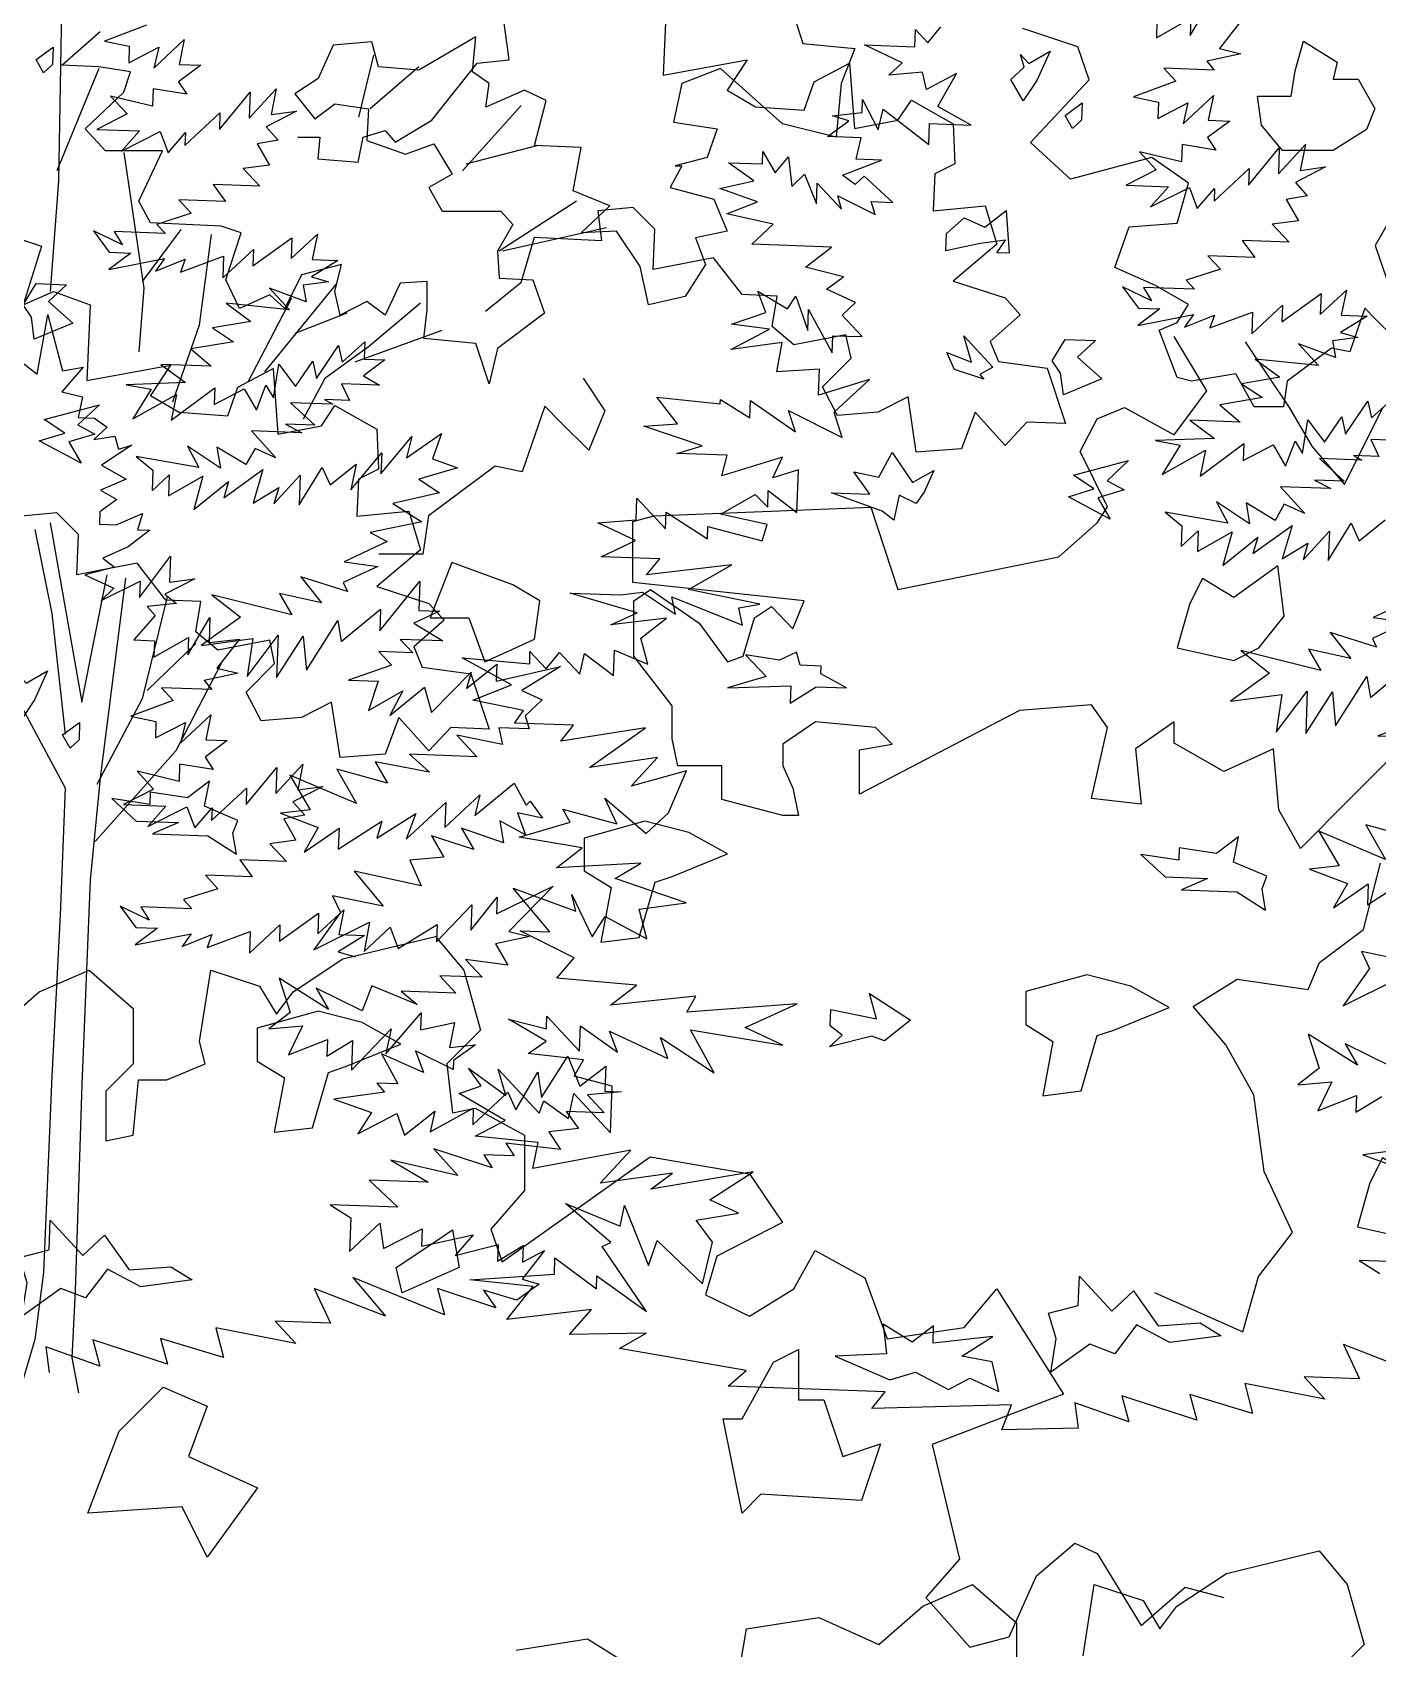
# Model space of a CAD drawing. Header units: inches. Extents: x 11.9 to 85.3, y 21.1 to 37.4.
# Drawn here: x 47.907 to 48.287, y 23.2053 to 23.6618 of the extents above; entities that cross this region are included whole.
import ezdxf

# ---------------------------------------------------------------- set-up
doc = ezdxf.new("R2010")
doc.units = ezdxf.units.IN
doc.header["$MEASUREMENT"] = 0
doc.layers.add('CAY', color=94, linetype='Continuous')
doc.layers.add('CAY-3', color=61, linetype='Continuous')

# ---------------------------------------------------------------- blocks, each defined once
blk = doc.blocks.new('A$C76451831')
at = {"layer": 'CAY'}
for p, q in [((2471.8, 2031.9), (2478.5, 2069.3)), ((2478.5, 2069.3), (2487.7, 2034.1)), ((2461.2, 2040.4), (2471.8, 2031.9)), ((2500.9, 2036.3), (2487.3, 2020.9)), ((2487.7, 2034.1), (2500.9, 2036.3)), ((2487.3, 2020.9), (2500.3, 2017.8)), ((2500.3, 2017.8), (2497.6, 2004.7)), ((2497.6, 2004.7), (2508, 2004.3)), ((2508, 2004.3), (2515.9, 1998.6)), ((2515.9, 1998.6), (2507.5, 1990.8)), ((2507.5, 1990.8), (2520.7, 1993)), ((2520.7, 1993), (2523.1, 1984.8)), ((2531.4, 1987.2), (2512.4, 1974.7)), ((2523.1, 1984.8), (2531.4, 1987.2)), ((2512.4, 1974.7), (2527.9, 1966)), ((2527.9, 1966), (2511.8, 1958.9)), ((2522, 1953.1), (2511.3, 1945.3)), ((2511.8, 1958.9), (2522, 1953.1)), ((2511.3, 1945.3), (2511.1, 1937.6)), ((2521.5, 1937.2), (2538.1, 1944.4)), ((2538.1, 1944.4), (2535, 1934)), ((2511.1, 1937.6), (2521.5, 1937.2)), ((2542.7, 1933.8), (2529.2, 1923.4)), ((2535, 1934), (2542.7, 1933.8)), ((2529.2, 1923.4), (2513.1, 1916.2)), ((2513.1, 1916.2), (2520.6, 1910.5)), ((2536.2, 1891.4), (2555.7, 1917.4)), ((2555.7, 1917.4), (2555.1, 1901.1)), ((2520.6, 1910.5), (2501.8, 1905.7)), ((2501.8, 1905.7), (2520.1, 1897.4)), ((2512.1, 1889.5), (2536.6, 1901.8)), ((2536.6, 1901.8), (2536.2, 1891.4)), ((2571.1, 1903.3), (2552.1, 1893.5)), ((2555.1, 1901.1), (2571.1, 1903.3)), ((2520.1, 1897.4), (2512.1, 1889.5)), ((2552.1, 1893.5), (2559.6, 1887.8)), ((2559.6, 1887.8), (2541, 1885.8)), ((2541, 1885.8), (2546.2, 1880.1)), ((2546.2, 1880.1), (2532.6, 1864.8)), ((2566.7, 1855.4), (2580.6, 1878.9)), ((2580.6, 1878.9), (2580.1, 1863.1)), ((2532.6, 1864.8), (2545.7, 1864.3)), ((2545.3, 1853.9), (2567, 1866.3)), ((2545.7, 1864.3), (2545.3, 1853.9)), ((2567, 1866.3), (2566.7, 1855.4)), ((2580.1, 1863.1), (2599.2, 1865.2)), ((2599.2, 1865.2), (2585, 1847.1)), ((2598.4, 1843.9), (2577, 1839.2)), ((2585, 1847.1), (2598.4, 1843.9)), ((2581.8, 1833.6), (2550.1, 1834.7)), ((2550.1, 1834.7), (2557.5, 1826.7)), ((2577, 1839.2), (2581.8, 1833.6)), ((2557.5, 1826.7), (2530.9, 1816.8)), ((2530.9, 1816.8), (2546.6, 1813.5)), ((2546.6, 1813.5), (2546.3, 1803.1)), ((2546.3, 1803.1), (2565.2, 1812.8)), ((2562, 1799.8), (2581.2, 1817.7)), ((2565.2, 1812.8), (2562, 1799.8)), ((2581.2, 1817.7), (2577.9, 1802)), ((2591.5, 1801.5), (2577.6, 1791.1)), ((2577.9, 1802), (2591.5, 1801.5)), ((2577.6, 1791.1), (2582.7, 1783.2)), ((2561.2, 1775.8), (2534.7, 1782.2)), ((2534.7, 1782.2), (2545.1, 1770.9)), ((2561.5, 1786.7), (2561.2, 1775.8)), ((2582.7, 1783.2), (2561.5, 1786.7)), ((2603.3, 1761.2), (2622.6, 1784.5)), ((2622.1, 1768.2), (2639, 1786.7)), ((2622.6, 1784.5), (2622.1, 1768.2)), ((2639, 1786.7), (2635.8, 1770.5)), ((2545.1, 1770.9), (2526.2, 1761.2)), ((2581.6, 1751.1), (2603.6, 1771.6)), ((2603.6, 1771.6), (2603.3, 1761.2)), ((2651.7, 1772.6), (2632.8, 1762.9)), ((2635.8, 1770.5), (2651.7, 1772.6)), ((2526.2, 1761.2), (2552.9, 1760.2)), ((2552.9, 1760.2), (2541.6, 1747.5)), ((2541.6, 1747.5), (2566, 1759.8)), ((2566, 1759.8), (2571, 1746.5)), ((2571, 1746.5), (2581.9, 1759.2)), ((2581.9, 1759.2), (2581.6, 1751.1)), ((2632.8, 1762.9), (2640.2, 1754.5)), ((2640.2, 1754.5), (2627, 1752.2)), ((2627, 1752.2), (2634.6, 1738.8)), ((2634.6, 1738.8), (2618.3, 1736.6)), ((2618.3, 1736.6), (2628.7, 1725.4)), ((2628.7, 1725.4), (2599.3, 1726.4)), ((2599.3, 1726.4), (2607.1, 1715.7)), ((3306.5, 1682.6), (3317.1, 1724.4)), ((2585.5, 1708.3), (2564, 1701.4)), ((2577.7, 1716.8), (2585.5, 1708.3)), ((2607.1, 1715.7), (2577.7, 1716.8)), ((2564, 1701.4), (2569.2, 1695.7)), ((2524, 1697.3), (2533.9, 1683.8)), ((2542.3, 1688.5), (2524, 1697.3)), ((2569.2, 1695.7), (2537.1, 1696.9)), ((2537.1, 1696.9), (2542.3, 1688.5)), ((2624.3, 1675.2), (2648.9, 1693)), ((2648.4, 1679.8), (2664.8, 1695.1)), ((2648.9, 1693), (2648.4, 1679.8)), ((2664.8, 1695.1), (2661.6, 1679.4)), ((2547.5, 1683.4), (2533.6, 1673)), ((2533.6, 1673), (2568.7, 1679.9)), ((2533.9, 1683.8), (2547.5, 1683.4)), ((2568.7, 1679.9), (2563, 1671.9)), ((2563, 1671.9), (2581.8, 1679.4)), ((2578.8, 1671.4), (2605.9, 1681.3)), ((2581.8, 1679.4), (2578.8, 1671.4)), ((2605.4, 1667.7), (2624.6, 1685.6)), ((2605.9, 1681.3), (2605.4, 1667.7)), ((2624.6, 1685.6), (2624.3, 1675.2)), ((2677.9, 1678.8), (2661.2, 1668.5)), ((2661.6, 1679.4), (2677.9, 1678.8)), ((2664.3, 1664.1), (2722.6, 1678.3)), ((2722.6, 1678.3), (2740.3, 1657)), ((3278.8, 1661.9), (3306.5, 1682.6)), ((2661.2, 1668.5), (2672, 1665.4)), ((2633, 1643.5), (2664.3, 1664.1)), ((3271.7, 1644.8), (3278.8, 1661.9)), ((2473.2, 1643.5), (2504.5, 1657)), ((2504.5, 1657), (2532.2, 1632.9)), ((2574, 1612.2), (2581.1, 1657)), ((2581.1, 1657), (2611.8, 1647)), ((2740.3, 1657), (2750.9, 1619.3)), ((3199.2, 1634.2), (3226.9, 1651.3)), ((3226.9, 1651.3), (3271.7, 1644.8)), ((2445.5, 1619.3), (2473.2, 1643.5)), ((2611.8, 1647), (2622.4, 1629.3)), ((2622.4, 1629.3), (2633, 1643.5)), ((2532.2, 1632.9), (2532.2, 1598.1)), ((3219.8, 1610), (3199.2, 1634.2)), ((2750.9, 1619.3), (2729.7, 1598.1)), ((2577.6, 1598.1), (2574, 1612.2)), ((3237.5, 1578.7), (3219.8, 1610)), ((2532.2, 1598.1), (2515.1, 1580.9)), ((2553.4, 1588), (2577.6, 1598.1)), ((2729.7, 1598.1), (2733.2, 1567.4)), ((2532.2, 1553.2), (2535.7, 1588)), ((2535.7, 1588), (2553.4, 1588)), ((2515.1, 1580.9), (2515.1, 1549.7)), ((3244, 1530.4), (3237.5, 1578.7)), ((2733.2, 1567.4), (2747.4, 1570.3)), ((2747.4, 1570.3), (2778.6, 1553.2)), ((2515.1, 1549.7), (2532.2, 1553.2)), ((2778.6, 1553.2), (2778.6, 1518.4)), ((2764.5, 1473.6), (2857.6, 1539.7)), ((2857.6, 1539.7), (2920.1, 1529)), ((2920.1, 1529), (2940.8, 1498.4)), ((3261.7, 1492), (3244, 1530.4)), ((2778.6, 1518.4), (2757.4, 1494.2)), ((2940.8, 1498.4), (2899.5, 1477.1)), ((2757.4, 1494.2), (2764.5, 1473.6)), ((3240.4, 1464.3), (3261.7, 1492)), ((2899.5, 1477.1), (2892.4, 1452.9)), ((2947.9, 1456.5), (2961.4, 1480.7)), ((2961.4, 1480.7), (2992.7, 1463.6)), ((3230.4, 1429.5), (3240.4, 1464.3)), ((2920.1, 1439.4), (2947.9, 1456.5)), ((2992.7, 1463.6), (3006.8, 1425.2)), ((3055.2, 1432.3), (3075.8, 1456.5)), ((3075.8, 1456.5), (3117.7, 1390.4)), ((3175, 1454.3), (3230.4, 1429.5)), ((2892.4, 1452.9), (2920.1, 1439.4)), ((3006.8, 1425.2), (3055.2, 1432.3)), ((3117.7, 1390.4), (3035.1, 1358.6)), ((3035.1, 1358.6), (3052.2, 1286.6)), ((3052.2, 1286.6), (3031, 1262.4)), ((5506.3, 848.5), (5479.7, 838.5)), ((5479.7, 838.5), (5495.4, 835.2)), ((5495.4, 835.2), (5495.1, 824.8)), ((5495.1, 824.8), (5514, 834.6)), ((5510.8, 821.5), (5530, 839.5)), ((5514, 834.6), (5510.8, 821.5)), ((5530, 839.5), (5526.8, 823.7)), ((5526.8, 823.7), (5540.3, 823.2)), ((5540.3, 823.2), (5526.4, 812.8)), ((5510, 797.5), (5483.5, 803.9)), ((5483.5, 803.9), (5494, 792.7)), ((5510.4, 808.4), (5510, 797.5)), ((5531.5, 805), (5510.4, 808.4)), ((5526.4, 812.8), (5531.5, 805)), ((5552.1, 782.9), (5571.5, 806.3)), ((5570.9, 790), (5587.9, 808.4)), ((5571.5, 806.3), (5570.9, 790)), ((5587.9, 808.4), (5584.6, 792.2)), ((5530.4, 772.8), (5552.4, 793.3)), ((5552.4, 793.3), (5552.1, 782.9)), ((5600.5, 794.4), (5581.6, 784.6)), ((5584.6, 792.2), (5600.5, 794.4)), ((5494, 792.7), (5475, 782.9)), ((5581.6, 784.6), (5589, 776.2)), ((5475, 782.9), (5501.7, 782)), ((5501.7, 782), (5490.4, 769.2)), ((5490.4, 769.2), (5514.9, 781.5)), ((5514.9, 781.5), (5519.8, 768.2)), ((5519.8, 768.2), (5530.7, 781)), ((5530.7, 781), (5530.4, 772.8)), ((5589, 776.2), (5575.8, 773.9)), ((5575.8, 773.9), (5583.5, 760.5)), ((5583.5, 760.5), (5567.1, 758.4)), ((5567.1, 758.4), (5577.6, 747.1)), ((5577.6, 747.1), (5548.1, 748.2)), ((5548.1, 748.2), (5555.9, 737.5)), ((5526.5, 738.5), (5534.4, 730.1)), ((5555.9, 737.5), (5526.5, 738.5)), ((5534.4, 730.1), (5512.8, 723.1)), ((5512.8, 723.1), (5518.1, 717.5)), ((5472.8, 719.1), (5482.8, 705.6)), ((5491.1, 710.3), (5472.8, 719.1)), ((5518.1, 717.5), (5485.9, 718.6)), ((5485.9, 718.6), (5491.1, 710.3)), ((5573.1, 697), (5597.7, 714.7)), ((5597.3, 701.6), (5613.7, 716.9)), ((5597.7, 714.7), (5597.3, 701.6)), ((5613.7, 716.9), (5610.4, 701.1)), ((5496.3, 705.1), (5482.4, 694.7)), ((5482.4, 694.7), (5517.5, 701.6)), ((5482.8, 705.6), (5496.3, 705.1)), ((5517.5, 701.6), (5511.8, 693.7)), ((5527.6, 693.1), (5554.7, 703.1)), ((5554.2, 689.5), (5573.5, 707.4)), ((5554.7, 703.1), (5554.2, 689.5)), ((5573.5, 707.4), (5573.1, 697)), ((5511.8, 693.7), (5530.6, 701.2)), ((5530.6, 701.2), (5527.6, 693.1)), ((5626.7, 700.5), (5610, 690.2)), ((5610.4, 701.1), (5626.7, 700.5)), ((5606.7, 674.5), (5583.5, 683)), ((5583.5, 683), (5596.1, 669.4)), ((5620.8, 687.1), (5604.8, 685)), ((5604.8, 685), (5606.7, 674.5)), ((5610, 690.2), (5620.8, 687.1)), ((5596.1, 669.4), (5556.4, 673.5)), ((5556.4, 673.5), (5571.9, 662.1)), ((5571.9, 662.1), (5547.7, 658)), ((5547.7, 658), (5561, 649.3)), ((5561, 649.3), (5534.1, 644.8)), ((5534.1, 644.8), (5546.9, 634)), ((5613.2, 626.2), (5627.1, 647)), ((5627.1, 647), (5629.4, 636.5)), ((5629.4, 636.5), (5643.5, 649.2)), ((5643.5, 649.2), (5643.1, 638.3)), ((5515.2, 635.1), (5530.7, 623.7)), ((5546.9, 634), (5515.2, 635.1)), ((5586.1, 614), (5589.5, 635.2)), ((5589.5, 635.2), (5599.9, 621.2)), ((5599.9, 621.2), (5610.9, 637.2)), ((5610.9, 637.2), (5613.2, 626.2)), ((5656.2, 637.9), (5642.7, 627.9)), ((5643.1, 638.3), (5656.2, 637.9)), ((5530.7, 623.7), (5493.4, 622.2)), ((5493.4, 622.2), (5509.2, 619.4)), ((5521.7, 599.9), (5549.1, 620.3)), ((5549.1, 620.3), (5548.8, 609.9)), ((5575.4, 606.2), (5581.3, 621.9)), ((5581.3, 621.9), (5586.1, 614)), ((5629, 622.9), (5634, 612.3)), ((5652.9, 622.1), (5629, 622.9)), ((5642.7, 627.9), (5652.9, 622.1)), ((5509.2, 619.4), (5497.7, 600.8)), ((5497.7, 600.8), (5525, 616.1)), ((5525, 616.1), (5521.7, 599.9)), ((5548.8, 609.9), (5567.7, 619.6)), ((5567.7, 619.6), (5575.4, 606.2)), ((5596.8, 610.9), (5612.2, 596.8)), ((5623.5, 610), (5596.8, 610.9)), ((5618.2, 612.9), (5623.5, 610)), ((5634, 612.3), (5618.2, 612.9)), ((5603.9, 592.1), (5572.2, 593.2)), ((5572.2, 593.2), (5587.5, 576.3)), ((5612.2, 596.8), (5593.6, 597.4)), ((5593.6, 597.4), (5603.9, 592.1)), ((5669.9, 576.2), (5691.8, 591.7)), ((5691.8, 591.7), (5686.2, 575.6)), ((5552.8, 569.8), (5532, 583.7)), ((5532, 583.7), (5539.2, 570.3)), ((5568.7, 572), (5550.5, 583.1)), ((5550.5, 583.1), (5552.8, 569.8)), ((5574.5, 582.2), (5568.7, 572)), ((5587.5, 576.3), (5574.5, 582.2)), ((5653.7, 566.3), (5673.1, 589.7)), ((5673.1, 589.7), (5669.9, 576.2)), ((5499.6, 577.1), (5510.2, 568.6)), ((5539.2, 570.3), (5499.6, 577.1)), ((5602.3, 546.8), (5616.7, 570.3)), ((5616.7, 570.3), (5621.8, 559.3)), ((5621.8, 559.3), (5638.1, 572.3)), ((5634.8, 556.1), (5654.2, 579.4)), ((5638.1, 572.3), (5634.8, 556.1)), ((5654.2, 579.4), (5653.7, 566.3)), ((5701.9, 570.1), (5677.6, 562.8)), ((5686.2, 575.6), (5701.9, 570.1)), ((5510.2, 568.6), (5509.7, 555.5)), ((5509.7, 555.5), (5520.5, 565.5)), ((5520.5, 565.5), (5520, 552.4)), ((5520, 552.4), (5541.7, 564.8)), ((5541.7, 564.8), (5536, 543.7)), ((5536, 543.7), (5557.9, 561.5)), ((5554.9, 551.2), (5579.5, 568.9)), ((5557.9, 561.5), (5554.9, 551.2)), ((5579.5, 568.9), (5573.3, 547.8)), ((5586.4, 547.4), (5602.9, 565.4)), ((5602.9, 565.4), (5602.3, 546.8)), ((5677.6, 562.8), (5690.5, 554.2)), ((5573.3, 547.8), (5589.5, 557.7)), ((5589.5, 557.7), (5586.4, 547.4)), ((5690.5, 554.2), (5661.2, 547.5)), ((5661.2, 547.5), (5679.4, 536)), ((5683.6, 539.8), (5680.1, 515.6)), ((5679.4, 536), (5647, 529.4)), ((5647, 529.4), (5657.7, 523.6)), ((5657.7, 523.6), (5630.5, 510.9)), ((5630.5, 510.9), (5651.7, 507.9)), ((5680.1, 515.6), (5652.4, 515.6)), ((5632.6, 492.3), (5603.4, 501.4)), ((5603.4, 501.4), (5616.4, 485.1)), ((5651.7, 507.9), (5630, 497.8)), ((5653, 467.5), (5678.1, 498.8)), ((5678.1, 498.8), (5677.5, 480.3)), ((5597.6, 477.6), (5547.3, 490.2)), ((5547.3, 490.2), (5565.4, 476)), ((5589.9, 491), (5597.6, 477.6)), ((5616.4, 485.1), (5589.9, 491)), ((5630, 497.8), (5632.6, 492.3)), ((5628.7, 460.7), (5653.5, 481.1)), ((5653.5, 481.1), (5653, 467.5)), ((5690.6, 479.8), (5674.5, 472.2)), ((5677.5, 480.3), (5690.6, 479.8)), ((5565.4, 476), (5540.7, 458.3)), ((5606.8, 442.8), (5626.5, 473.9)), ((5626.5, 473.9), (5628.7, 460.7)), ((5674.5, 472.2), (5692.6, 461.1)), ((5540.7, 458.3), (5573.1, 462.6)), ((5569.5, 438.7), (5589, 464.8)), ((5573.1, 462.6), (5569.5, 438.7)), ((5589, 464.8), (5588.1, 438)), ((5588.1, 438), (5604.8, 464.2)), ((5604.8, 464.2), (5606.8, 442.8)), ((5665.9, 462.1), (5673.8, 453.6)), ((5692.6, 461.1), (5665.9, 462.1)), ((5652.5, 454.4), (5660.4, 445.9)), ((5673.8, 453.6), (5652.5, 454.4)), ((5660.4, 445.9), (5633.3, 436.5)), ((5685.6, 416.1), (5710.5, 441.5)), ((5707.5, 431.2), (5726.6, 446.4)), ((5710.5, 441.5), (5707.5, 431.2)), ((5726.6, 446.4), (5726.2, 435.9)), ((5726.2, 435.9), (5766.8, 445)), ((5766.8, 445), (5742.3, 429.9)), ((5633.3, 436.5), (5651.9, 435.8)), ((5651.9, 435.8), (5645.8, 417.4)), ((5645.8, 417.4), (5667.5, 429.8)), ((5659.3, 414.3), (5681.2, 432.1)), ((5667.5, 429.8), (5659.3, 414.3)), ((5681.2, 432.1), (5685.6, 416.1)), ((5742.3, 429.9), (5755.2, 424.1)), ((5755.2, 424.1), (5744.5, 414)), ((5744.5, 414), (5746.9, 405.8)), ((5701.4, 401.9), (5714.1, 388.3)), ((5730.2, 395.9), (5701.4, 401.9)), ((5746.9, 405.8), (5727.9, 406.4)), ((5727.9, 406.4), (5730.2, 395.9)), ((5714.1, 388.3), (5671.6, 389.8)), ((5671.6, 389.8), (5684.3, 378.5)), ((5596.3, 376.6), (5609.2, 354.8)), ((5638.3, 358.8), (5596.3, 376.6)), ((5625.9, 380.5), (5638.3, 358.8)), ((5657.8, 371.7), (5625.9, 380.5)), ((5650.1, 385.1), (5657.8, 371.7)), ((5684.3, 378.5), (5650.1, 385.1)), ((5712.8, 351.2), (5737.6, 371.6)), ((5737.6, 371.6), (5745.2, 357.8)), ((5669.7, 336.4), (5694.5, 359.5)), ((5694, 343.7), (5716, 364.2)), ((5694.5, 359.5), (5694, 343.7)), ((5716, 364.2), (5712.8, 351.2)), ((5745.2, 357.8), (5747.6, 360.4)), ((5747.6, 360.4), (5755.4, 349.7)), ((5609.2, 354.8), (5590.5, 352.7)), ((5590.5, 352.7), (5614.2, 343.7)), ((5626.9, 330.2), (5654.2, 347.8)), ((5651.2, 337), (5675.7, 352.5)), ((5654.2, 347.8), (5651.2, 337)), ((5675.7, 352.5), (5669.7, 336.4)), ((5744.6, 339.2), (5728.6, 347.9)), ((5728.6, 347.9), (5730.8, 334.2)), ((5755.4, 349.7), (5739.6, 353)), ((5739.6, 353), (5744.6, 339.2)), ((5614.2, 343.7), (5605.5, 328.2)), ((5605.5, 328.2), (5627.4, 343.3)), ((5627.4, 343.3), (5626.9, 330.2)), ((5712.1, 329.9), (5685.6, 338.5)), ((5685.6, 338.5), (5693.3, 325.1)), ((5730.8, 334.2), (5704.4, 343.3)), ((5704.4, 343.3), (5712.1, 329.9)), ((5636.8, 316.2), (5655.1, 294.3)), ((5679.1, 307), (5636.8, 316.2)), ((5693.3, 325.1), (5672, 323.1)), ((5672, 323.1), (5679.1, 307)), ((5726.5, 289.5), (5762, 306.9)), ((5762, 306.9), (5734.3, 278.4)), ((5623.2, 300.8), (5628.2, 290.2)), ((5655.1, 294.3), (5623.2, 300.8)), ((5688.7, 271.8), (5710.9, 295)), ((5710.3, 279.2), (5726.9, 299.9)), ((5710.9, 295), (5710.3, 279.2)), ((5726.9, 299.9), (5726.5, 289.5)), ((5628.2, 290.2), (5611.5, 266.8)), ((5611.5, 266.8), (5646.6, 284.1)), ((5646.6, 284.1), (5643.2, 265.7)), ((5643.2, 265.7), (5659.6, 281)), ((5659.6, 281), (5664.6, 267.6)), ((5664.6, 267.6), (5689.1, 282.7)), ((5689.1, 282.7), (5688.7, 271.8)), ((5747.3, 275.2), (5725.9, 270.5)), ((5734.3, 278.4), (5747.3, 275.2)), ((5725.9, 270.5), (5733.6, 257.1)), ((5733.6, 257.1), (5706.9, 260.7)), ((5706.9, 260.7), (5717.4, 249.5)), ((5620.7, 229.3), (5589.6, 249)), ((5589.6, 249), (5596.6, 227.4)), ((5647.9, 244.2), (5641.9, 228.5)), ((5676.5, 232.3), (5647.9, 244.2)), ((5717.4, 249.5), (5690.7, 250.4)), ((5690.7, 250.4), (5700.8, 239.6)), ((5641.9, 228.5), (5613, 242.7)), ((5613, 242.7), (5620.7, 229.3)), ((5700.8, 239.6), (5666.4, 240.8)), ((5666.4, 240.8), (5676.5, 232.3)), ((5596.6, 227.4), (5583.1, 217)), ((5656.8, 201.3), (5679, 227.2)), ((5679, 227.2), (5678.7, 216.4)), ((5583.1, 217), (5604.4, 219)), ((5604.4, 219), (5595.6, 200.7)), ((5635.2, 191.1), (5660.1, 217)), ((5660.1, 217), (5656.8, 201.3)), ((5678.7, 216.4), (5700.1, 221.1)), ((5700.1, 221.1), (5696.9, 205.3)), ((5595.6, 200.7), (5620, 210.3)), ((5620, 210.3), (5619.6, 199.9)), ((5619.6, 199.9), (5635.8, 209.7)), ((5635.8, 209.7), (5635.2, 191.1)), ((5696.9, 205.3), (5713.2, 207)), ((5713.2, 207), (5699.3, 197.1)), ((5654.1, 201.4), (5664.3, 182.4)), ((5680.4, 189.6), (5654.1, 201.4)), ((5699.1, 191.6), (5675.5, 203.3)), ((5675.5, 203.3), (5680.4, 189.6)), ((5699.3, 197.1), (5699.1, 191.6)), ((5754.7, 173.8), (5771.4, 200)), ((5771.4, 200), (5778.9, 181.1)), ((5778.9, 181.1), (5795.2, 193.7)), ((5795.2, 193.7), (5794.7, 177.9)), ((5738.5, 166.2), (5752.5, 189.8)), ((5752.5, 189.8), (5754.7, 173.8)), ((5656, 177.3), (5624.1, 172.9)), ((5624.1, 172.9), (5647.8, 164.4)), ((5651.2, 182.9), (5656, 177.3)), ((5664.3, 182.4), (5651.2, 182.9)), ((5711.5, 156.8), (5733.5, 177.3)), ((5733.5, 177.3), (5738.5, 166.2)), ((5805.1, 177.5), (5783.7, 175.5)), ((5783.7, 175.5), (5794.2, 164.3)), ((5794.7, 177.9), (5805.1, 177.5)), ((5647.8, 164.4), (5639.2, 151.1)), ((5639.2, 151.1), (5663.7, 163.9)), ((5663.7, 163.9), (5668.6, 150.1)), ((5668.6, 150.1), (5687.7, 165.3)), ((5684.6, 152.2), (5711.8, 167.2)), ((5687.7, 165.3), (5684.6, 152.2)), ((5711.8, 167.2), (5711.5, 156.8)), ((5794.2, 164.3), (5770.2, 165.1)), ((5770.2, 165.1), (5778, 154.4)), ((5778, 154.4), (5759.3, 152.4)), ((5766.7, 141.2), (5732.4, 145.1)), ((5732.4, 145.1), (5737.5, 137.3)), ((5759.3, 152.4), (5766.7, 141.2)), ((5702.2, 124.9), (5659.9, 134.5)), ((5659.9, 134.5), (5683.5, 120.6)), ((5723.7, 129.6), (5686.9, 141.7)), ((5686.9, 141.7), (5702.2, 124.9)), ((5737.5, 137.3), (5718.5, 137.9)), ((5718.5, 137.9), (5723.7, 129.6)), ((5646.4, 121.9), (5664.3, 104.9)), ((5683.5, 120.6), (5646.4, 121.9)), ((5621.8, 106.4), (5634.7, 98.2)), ((5664.3, 104.9), (5621.8, 106.4)), ((5634.7, 98.2), (5633.9, 77)), ((5633.9, 77), (5653.1, 94.9)), ((5653.1, 94.9), (5655.3, 78.9)), ((5655.3, 78.9), (5679.7, 91.2)), ((5679.7, 91.2), (5679.3, 80.4)), ((5679.3, 80.4), (5711.8, 87.4)), ((5711.8, 87.4), (5700.4, 74.6)), ((5700.4, 74.6), (5727.4, 81.4)), ((5727.4, 81.4), (5727.1, 71)), ((5727.1, 71), (5743.3, 80.8)), ((5756.7, 77.6), (5742.5, 59.6)), ((5743.3, 80.8), (5742.9, 70.4)), ((5742.9, 70.4), (5756.7, 77.6)), ((5656.5, 36.3), (5611.8, 53.7)), ((5611.8, 53.7), (5621.9, 32)), ((5693.7, 37.2), (5636.1, 60.6)), ((5636.1, 60.6), (5656.5, 36.3)), ((5726, 41.5), (5689.3, 53.7)), ((5689.3, 53.7), (5693.7, 37.2)), ((5739.3, 46.5), (5718.3, 52.7)), ((5718.3, 52.7), (5726, 41.5)), ((5753.3, 56.5), (5739.3, 46.5)), ((5742.5, 59.6), (5753.3, 56.5)), ((5621.9, 32), (5587.1, 33.3)), ((5587.1, 33.3), (5600.2, 19.2)), ((5472.5, 21.4), (5476.9, 4.9)), ((5519.5, 6.1), (5472.5, 21.4)), ((5515.1, 22.2), (5519.5, 6.1)), ((5554.6, 10.4), (5515.1, 22.2)), ((5600.2, 19.2), (5549.8, 29.1)), ((5549.8, 29.1), (5554.6, 10.4)), ((5476.9, 4.9), (5442.9, 17)), ((5442.9, 17), (5445, 1))]:
    blk.add_line(p, q, dxfattribs=at)
for points in [[(2453.8, 1827.6), (2462.2, 1835.5), (2459.8, 1843.3), (2465, 1837.6), (2478.4, 1845.3), (2470.1, 1827), (2461.5, 1814.2)], [(3369.9, 1515.3), (3365.9, 1547), (3338.2, 1527.2), (3318.4, 1539), (3310.5, 1523.2), (3302.6, 1495.5), (3338.2, 1487.6), (3354, 1495.5)], [(2721.4, 1485.8), (2733.3, 1493.7), (2737.3, 1469.9), (2701.6, 1454.1), (2697.7, 1469.9)], [(2935.2, 1410.5), (2951, 1418.5), (2951, 1386.8), (2966.9, 1386.8), (2978.8, 1351.1), (3002.5, 1359.1), (2990.6, 1323.4), (2927.3, 1327.4), (2915.4, 1315.5), (2903.5, 1374.9), (2915.4, 1374.9)], [(2523.5, 1367), (2551.2, 1394.7), (2578.9, 1382.8), (2567, 1351.1), (2610.6, 1331.3), (2578.9, 1287.8), (2563.1, 1319.5), (2503.7, 1315.5)], [(1445.7, 970.1), (1454.1, 978), (1451.7, 985.8), (1456.9, 980.2), (1470.4, 987.9), (1462, 969.6), (1453.4, 956.7)], [(1444.6, 860.9), (1436.9, 861.2), (1442.2, 869.2), (1426.3, 867), (1404.8, 862.3), (1405.2, 873.2), (1416.4, 883.2), (1429.3, 877.3), (1442.8, 887.7)], [(1428.7, 781.7), (1410.3, 787.8), (1405.3, 798.4), (1420.9, 792.4), (1416.1, 808.9), (1434.4, 789.2), (1426.1, 784.5)], [(1476.9, 785.4), (1471.7, 793.3), (1479.9, 806.6), (1498.9, 806), (1487.6, 795.5), (1503, 781.8), (1478.7, 771.8)], [(1364.6, 698.7), (1332.9, 710.2), (1356.9, 709.4), (1346.9, 723.3), (1362.7, 720.1), (1370.9, 735.6), (1383.8, 716.6), (1397.3, 724.3), (1391.3, 710.9), (1386.1, 703.4), (1375.4, 708.7), (1372.1, 693)], [(1485.1, 721.2), (1519.8, 730.4), (1506.2, 717.8), (1516.9, 712), (1500.4, 707.1), (1508.1, 693.7), (1481.9, 707.7), (1497.9, 712.6)], [(5433.8, 664.7), (5428.6, 672.6), (5436.8, 685.9), (5455.8, 685.2), (5444.5, 674.7), (5459.9, 661), (5435.5, 651)], [(1313.2, 601.7), (1310.8, 609.9), (1300.2, 604.8), (1278.6, 608.3), (1291.7, 594.7), (1267.4, 587.4), (1307.3, 588.7), (1306.9, 577.9), (1323.2, 588.2), (1342.2, 587.5), (1326.2, 596.2), (1326.3, 601.2)], [(5441.9, 600.5), (5476.7, 609.7), (5463.1, 597), (5473.8, 591.2), (5457.3, 586.3), (5465, 572.9), (5438.7, 587), (5454.8, 591.9)], [(1603.8, 461), (1606.8, 469), (1585.8, 477.9), (1589, 493.7), (1575.1, 483.3), (1551.6, 486.8), (1551.4, 479.1), (1527.5, 482.7), (1542.8, 468.5), (1569.5, 467.6), (1553, 460.5), (1587.8, 459.2), (1606, 447.7)], [(1332, 374.8), (1332.4, 385.2), (1361.2, 379.2), (1356.8, 395.2), (1382.5, 378.5), (1366.1, 365.4), (1358.1, 368.4), (1331.6, 361.7), (1339.5, 369.1)], [(1037.6, 376.9), (1009.9, 384), (971.5, 373.4), (971.5, 352.7), (988.6, 342.1), (982.2, 307.9), (1006.3, 310.8), (1016.4, 345.6), (1027, 349.2), (1061.8, 363.3)], [(5560.6, 340.2), (5563.6, 348.2), (5542.6, 357.1), (5545.9, 372.9), (5532, 362.5), (5508.5, 366), (5508.2, 358.3), (5484.4, 361.9), (5499.7, 347.7), (5526.4, 346.8), (5509.9, 339.7), (5544.7, 338.5), (5562.9, 327)], [(1474.2, 178.1), (1469.4, 194.1), (1488.1, 198.9), (1488.8, 217.4), (1509.3, 195.4), (1522.9, 208.1), (1538.4, 186.2), (1564.8, 188), (1578.1, 179.9), (1545.8, 175.6), (1524.8, 186.7), (1511.1, 168.6), (1495.4, 174.6), (1470.8, 156.9)], [(1438.2, 144.9), (1433.9, 163.6), (1414.9, 167), (1434.4, 179.5), (1396.7, 175.3), (1397, 186.2), (1383.5, 175.8), (1365.4, 187.3), (1367.4, 168.6), (1335.2, 167), (1369.6, 152.2), (1385.6, 157.1), (1406.5, 146), (1419.9, 153.2)], [(5431.1, 57.3), (5426.2, 73.3), (5445, 78.1), (5445.6, 96.7), (5466.2, 74.6), (5479.7, 87.3), (5495.3, 65.5), (5521.6, 67.3), (5535, 59.1), (5502.6, 54.8), (5481.7, 65.9), (5467.9, 47.8), (5452.3, 53.8), (5427.7, 36.1)]]:
    blk.add_lwpolyline(points, close=True, dxfattribs=at)
for points in [[(2492.6, 1796.8), (2487.9, 1805.1), (2498.6, 1812.9), (2498.2, 1802), (2492.6, 1796.8)], [(1309.4, 1009.8), (1314.7, 992.9), (1347.4, 989.7), (1338.9, 967.6), (1335.8, 933.8), (1302, 942.3), (1263, 977.1), (1238.7, 967.6), (1233.4, 943.3), (1260.9, 939.1), (1254.5, 921.2), (1234.5, 915.9), (1238.7, 915.9), (1231.3, 902.2), (1258.8, 894.8), (1267.2, 874.8), (1247.2, 870.5), (1253.5, 853.7)], [(1537.6, 1006.8), (1537.3, 996.4), (1559, 1008.8), (1558.6, 997.9), (1572.6, 1021.5)], [(1591.1, 1007.7), (1576.9, 989.6), (1590.4, 986.4), (1568.9, 981.7), (1573.7, 976.1), (1542, 977.2), (1549.5, 969.2), (1522.8, 959.3), (1538.6, 956), (1538.2, 945.6), (1557.1, 955.4), (1554, 942.3), (1573.2, 960.2), (1569.9, 944.5), (1583.5, 944), (1569.5, 933.6), (1574.7, 925.7), (1553.5, 929.2), (1553.1, 918.3), (1526.6, 924.7), (1537.1, 913.4), (1518.2, 903.7), (1544.9, 902.7), (1533.5, 890), (1558, 902.3), (1563, 889), (1573.8, 901.7), (1573.5, 893.6), (1595.6, 914.1), (1595.2, 903.7), (1614.6, 927.1), (1614, 910.8), (1631, 929.2), (1627.7, 913), (1643.6, 915.2), (1624.7, 905.4), (1632.1, 897), (1618.9, 894.7), (1626.6, 881.3), (1610.2, 879.2), (1620.7, 867.9), (1591.3, 868.9), (1599.1, 858.2), (1569.6, 859.3), (1577.5, 850.8), (1556, 843.9), (1561.2, 838.3), (1529.1, 839.4), (1534.2, 831), (1515.9, 839.8), (1525.9, 826.3), (1539.5, 825.9), (1525.5, 815.5), (1560.6, 822.4), (1554.9, 814.4), (1573.8, 821.9), (1570.8, 813.9), (1597.8, 823.8), (1597.4, 810.2), (1616.6, 828.2), (1616.2, 817.7), (1640.9, 835.5), (1640.4, 822.3), (1656.8, 837.6), (1653.5, 821.9), (1669.8, 821.3), (1653.1, 811), (1663.9, 807.9), (1648, 805.8), (1649.9, 795.3), (1626.6, 803.8), (1639.3, 790.2), (1599.5, 794.3), (1615, 782.9), (1590.8, 778.7), (1604.1, 770.1), (1577.2, 765.6), (1590, 754.7), (1558.3, 755.8), (1573.8, 744.4), (1536.6, 743), (1552.3, 740.2), (1540.8, 721.6), (1568.1, 736.9), (1564.8, 720.7), (1592.2, 741.1), (1591.9, 730.6), (1610.8, 740.4), (1618.5, 727), (1624.5, 742.7), (1629.2, 734.8), (1632.6, 756), (1643, 742), (1654, 757.9), (1656.3, 747), (1670.2, 767.8), (1672.6, 757.3), (1686.6, 770)], [(1696.1, 742.9), (1672.1, 743.7), (1677.2, 733.1), (1661.3, 733.7), (1666.6, 730.8), (1639.9, 731.7), (1655.3, 717.6), (1636.8, 718.2), (1647, 712.9), (1615.3, 714), (1630.6, 697.1), (1617.6, 703), (1611.9, 692.8), (1593.7, 703.8), (1595.9, 690.6), (1575.1, 704.5), (1582.3, 691.1), (1542.7, 697.9), (1553.3, 689.4), (1552.8, 676.3), (1563.6, 686.3), (1563.1, 673.2), (1584.9, 685.6), (1579.1, 664.5), (1601.1, 682.3), (1598, 672), (1622.6, 689.7), (1616.4, 668.6), (1632.6, 678.5), (1629.6, 668.1), (1646.1, 686.1), (1645.4, 667.6), (1659.8, 691.1), (1664.9, 680), (1681.2, 693.1)], [(1700.8, 644.3), (1673.6, 631.7), (1694.8, 628.7), (1673.2, 618.6), (1675.7, 613), (1646.5, 622.2), (1659.6, 605.9), (1633, 611.8), (1640.7, 598.4), (1590.4, 611), (1608.5, 596.8), (1583.9, 579.1), (1616.2, 583.4), (1612.6, 559.5), (1632.1, 585.5), (1631.2, 558.8), (1648, 585), (1649.9, 563.6), (1669.6, 594.7), (1671.9, 581.4), (1696.6, 601.9)], [(1703.5, 566.7), (1676.5, 557.2), (1695, 556.6)], [(1700.9, 492.5), (1669.1, 501.3), (1681.4, 479.5), (1639.5, 497.3), (1652.3, 475.6), (1633.6, 473.5), (1657.4, 464.5), (1648.7, 449), (1670.5, 464.1), (1670, 450.9), (1697.4, 468.6)], [(1698.2, 415), (1666.3, 421.6), (1671.3, 411), (1654.7, 387.5), (1689.7, 404.9)], [(1685, 349.3), (1656.1, 363.5), (1663.8, 350.1), (1632.7, 369.7), (1639.7, 348.2), (1626.2, 337.8), (1647.6, 339.7), (1638.8, 321.5), (1663.1, 331), (1662.7, 320.6), (1679, 330.5)], [(1699.1, 298), (1667.2, 293.7), (1691, 285.2)], [(1707.5, 225.7), (1664.9, 227.2), (1677.8, 219)], [(1699.6, 157), (1654.9, 174.5), (1665, 152.8), (1630.2, 154), (1643.3, 140), (1592.9, 149.9), (1597.7, 131.1), (1558.2, 142.9), (1562.6, 126.9), (1515.6, 142.2), (1520, 125.7), (1486, 137.8), (1488.1, 121.8), (1440.1, 120.8), (1446.1, 136.4), (1358.1, 134.1), (1366.6, 144.6), (1267.9, 148.1), (1279.1, 158.1), (1199.4, 171.8), (1216.1, 181.6), (1168, 180.6), (1181.7, 196.4), (1128.5, 190.1), (1145, 210.9), (1105.3, 215), (1158.5, 218.6), (1158.8, 229), (1184.9, 209.5), (1185.2, 217.6), (1216.5, 195.2), (1188.5, 236.1), (1194, 238.6), (1165.5, 263.2), (1199.8, 248.8), (1202.6, 261.9), (1217.6, 224.2), (1223.1, 239.9), (1251.6, 212.6), (1257.9, 238.7), (1247.6, 252.6), (1274.4, 257.1), (1256.2, 265.5), (1283.5, 283.1), (1219.2, 272.2), (1232.7, 282.1), (1187.2, 276), (1206.5, 296.7), (1144.9, 285.2), (1148.2, 301.4), (1108.5, 305.5), (1127.4, 315.3), (1098.5, 332.2), (1112.3, 337.1), (1104.5, 348.3), (1127.9, 331.1), (1123.1, 347.6), (1148.9, 320), (1151.8, 327.6), (1167.3, 316.6), (1170.6, 332.4), (1193.7, 307.5), (1194.8, 337), (1171, 343.2), (1176.8, 353.5), (1142, 357.4), (1153.2, 365.2), (1129.6, 379.1), (1153.4, 372.9), (1153.7, 381), (1174.2, 359), (1174.8, 374.8), (1198.2, 358.2), (1193.2, 371.5), (1229.8, 354.3), (1225.3, 367.6), (1258.9, 345.2), (1244, 372.4), (1302.2, 362.7), (1278.5, 373.9), (1311.2, 388.7), (1241.7, 383.4), (1247.5, 393.6), (1193.8, 387.8), (1210.1, 400.4), (1160, 404.8), (1170.8, 417.6), (1137, 434.6), (1155.6, 434), (1132.5, 461.5), (1171.9, 447), (1169.5, 457.5), (1182.2, 430.8), (1190.3, 443.7), (1216.6, 429.6), (1211.8, 448.3), (1241.4, 452.3), (1196.6, 467.5), (1212.8, 477.3), (1159.7, 474.2), (1176, 486.8), (1136.3, 493.6), (1168.4, 502.9), (1163.7, 511.2), (1197.8, 501.9), (1190.2, 518), (1216.2, 495.8), (1230.2, 508.9), (1241.6, 535.3), (1206.8, 525.6), (1223.3, 543.6), (1180.5, 537.4), (1215.8, 562.4), (1162.5, 553.9), (1170.5, 564), (1133.4, 565.3), (1139.1, 573.3), (1107.2, 579.8), (1131.5, 589.4), (1100.4, 606.4), (1142.9, 602.6), (1143.1, 610.3), (1153.2, 599.5), (1161.7, 609.7), (1174.4, 596.1), (1177.5, 609.1), (1195.6, 595.3), (1196.2, 611.2), (1217.2, 602.3), (1212.8, 618.8), (1229.1, 631.3), (1194, 627.1), (1210.6, 634.7), (1168.4, 647.1), (1200.1, 646), (1213.8, 647.7), (1234.6, 633.9), (1232.3, 644.8), (1276.9, 627), (1274.6, 637.9), (1287.8, 640.2), (1242.8, 649.4), (1270.1, 664.8), (1216.4, 658.5), (1224.9, 668.7), (1187.8, 670), (1209.5, 680.1), (1185.8, 691.3), (1209.9, 693.2), (1210.4, 706.8), (1228.3, 687.6), (1228.7, 698), (1254.8, 681.2), (1255.1, 688.9), (1289.2, 680), (1292.3, 690.3), (1263.1, 696.8), (1284.8, 709.2), (1292.7, 701.2), (1293, 711.6), (1311.1, 697.8), (1312.1, 724.6), (1296, 719.7), (1301.9, 732.6), (1263.9, 720.8), (1267.1, 733.8), (1235.4, 734.9), (1251.4, 739.8), (1214.7, 752), (1236, 753.5), (1223, 770.3), (1262.8, 766.2), (1262.9, 768.9), (1281.5, 757.4), (1281.9, 768.2), (1310.2, 748.6), (1305.7, 761.9), (1339.5, 744.9), (1334.6, 760.9), (1356.7, 781.5), (1324.6, 771.7), (1325.2, 788), (1298.4, 786.2), (1301.7, 804.7), (1269.4, 800.4), (1293.9, 813.1), (1270, 816.2), (1291.5, 823.6), (1286.5, 837), (1305.2, 825.9), (1310.4, 833.9), (1317.9, 812.3), (1318.3, 825.4), (1333.2, 798.2), (1333.6, 809), (1352.2, 808.4), (1339.5, 822), (1347.9, 829.8), (1329.6, 838.2), (1340.3, 846), (1316.5, 852.2), (1332.8, 864.8), (1282.6, 866.6), (1296.2, 879.2), (1266.9, 885.7), (1286.2, 893.2), (1262.5, 901.7), (1284, 906.4), (1268.1, 917.8), (1289.3, 917.1), (1289.6, 924.8), (1297.3, 911.4), (1305.8, 921.5), (1307.9, 902.9), (1315.9, 910.7), (1323.4, 891.9), (1323.8, 905), (1339.1, 888.6), (1336.7, 896.9), (1360.3, 885.2), (1357.8, 893.4), (1371.4, 892.9), (1353.4, 909.4), (1347.8, 904.2), (1339.8, 909.9), (1364.2, 919.5), (1348.4, 920), (1351.5, 933.5), (1330.3, 934.3), (1343.8, 944.2), (1333.4, 947.3), (1352.1, 949.4), (1352.4, 957.5), (1362.1, 938.6), (1365.3, 951.6), (1394, 929.3), (1394.4, 942.4), (1420.7, 941.5), (1399.8, 953.1), (1411.4, 974), (1392.5, 963.8), (1390.1, 974.8), (1368.8, 972.8), (1377.2, 980.7), (1353.6, 991.9), (1385.3, 990.8), (1385.6, 1001.7), (1393.5, 993.3), (1401.6, 1003.4)], [(1253.5, 853.7), (1240.8, 833.6), (1217.6, 828.4), (1212.4, 852.6), (1197.6, 874.8), (1175.4, 873.7), (1193.4, 890.6), (1170.2, 900.1), (1175.4, 927.5), (1145.9, 928.6), (1153.3, 957), (1139.6, 963.4), (1115.3, 952.8), (1117.4, 967.6), (1106.9, 975), (1109, 997.1), (1073.1, 976), (1047.8, 978.1), (1043.6, 993.9), (1019.3, 991.8), (1009.9, 970.7), (995.1, 961.2), (1007.7, 945.4), (1020.4, 954.9), (1041.5, 951.8), (1040.4, 931.7), (1064.7, 923.3), (1082.6, 929.6), (1094.2, 910.6), (1079.5, 902.2), (1087.9, 887.4), (1124.8, 887.4), (1132.2, 879), (1122.7, 862.1), (1123.8, 845.2), (1144.9, 844.2), (1152.2, 823.1), (1122.7, 800.9), (1117.4, 778.8), (1109, 804.1), (1076.3, 807.3), (1078.4, 825.2), (1078.4, 843.1), (1061.5, 842.1), (1052, 822), (1040.4, 830.5), (1023.6, 822), (1020.4, 836.8), (1024.6, 853.7), (999.3, 847.3), (988.8, 826.2), (979.3, 834.7), (960.3, 826.2), (951.8, 844.2), (961.3, 873.7), (948.7, 877.9), (904.4, 880), (897, 893.7), (911.8, 925.4), (875.9, 925.4), (863.3, 939.1), (887.5, 962.3), (891.7, 975), (871.7, 978.1), (848.5, 979.2), (872.7, 1000.3)], [(848.5, 1026.6), (846.4, 906.4), (841.1, 836.8)], [(871.7, 977.1), (845.3, 912.7)], [(1044.7, 985.5), (1035.2, 946.5)], [(1073.1, 978.1), (1042.6, 951.8)], [(1137.5, 953.9), (1100.6, 912.7)], [(1484.5, 939.3), (1479.8, 947.6), (1490.5, 955.4), (1490.1, 944.5), (1484.5, 939.3)], [(1148, 928.6), (1102.7, 917)], [(887.5, 924.3), (900.2, 838.9), (897, 798.8)], [(1172.3, 893.7), (1123.8, 862.1)], [(923.4, 875.8), (899.1, 843.1)], [(1191.3, 876.9), (1125.9, 862.1)], [(820, 870.5), (835.8, 865.3), (824.2, 828.4), (843.2, 836.8), (866.4, 828.4), (864.3, 780.9), (917, 790.4), (904.4, 771.4), (922.3, 760.9), (952.9, 758.7), (959.2, 776.7), (981.4, 788.3), (984.5, 747.1), (1012, 752.4), (1020.4, 765.1), (1046.8, 750.3), (1047.8, 725), (1035.2, 718.7), (1034.1, 695.5), (1066.8, 698.6), (1074.2, 674.4), (1046.8, 651.2), (1079.5, 640.6), (1089, 630.1), (1070, 613.2), (1075.2, 600.5), (1105.8, 596.3), (1117.4, 561.5), (1093.2, 562.6), (1079.5, 547.8), (1060.5, 568.9), (1052, 545.7), (1023.6, 543.6), (1018.3, 578.4), (999.3, 568.9), (974, 566.8), (964.5, 584.7), (982.4, 602.7), (979.3, 617.4), (946.6, 611.1), (932.9, 622.7), (936, 641.7), (913.9, 642.7), (895.9, 665.9), (858, 658.6), (859, 683.9), (845.3, 697.6), (823.2, 695.5)], [(942.4, 872.7), (935, 815.7), (918.1, 767.2)], [(1021.5, 842.1), (976.1, 786.2)], [(5441.4, 818.5), (5436.7, 826.9), (5447.4, 834.6), (5447, 823.8), (5441.4, 818.5)], [(993, 832.6), (965.6, 779.8)], [(1074.2, 829.4), (1041.5, 802), (1014.1, 782), (1000.4, 756.6)], [(1027.8, 823.1), (995.1, 810.4)], [(1033.1, 792.5), (1087.9, 812.5)], [(831.6, 687), (842.2, 634.3), (850.6, 558.4)], [(841.1, 691.2), (861.1, 578.4), (877, 658.6)], [(774.7, 655.4), (791.5, 634.3), (850.6, 524.6), (847.4, 444.5), (842.2, 343.2), (836.9, 219.8), (831.6, 177.6), (821.1, 141.8)], [(888.6, 656.4), (872.7, 530.9), (866.4, 466.6), (861.1, 337.9), (856.9, 208.2), (854.8, 166), (859, 143.9)], [(914.9, 644.8), (899.1, 580.5), (870.6, 526.7)], [(932.9, 615.3), (902.3, 585.8)], [(948.7, 602.7), (920.2, 547.8), (869.6, 490.9)]]:
    blk.add_lwpolyline(points, dxfattribs=at)
at = {"layer": 'CAY-3'}
for p, q in [((3100.6, 1276), (3124.7, 1296.6)), ((3124.7, 1296.6), (3138.9, 1290.1)), ((3220.2, 1277.6), (3278.5, 1291.8)), ((3278.5, 1291.8), (3296.2, 1270.6)), ((3138.9, 1290.1), (3166.6, 1244.7)), ((3083.5, 1237.6), (3100.6, 1276)), ((3188.9, 1257), (3220.2, 1277.6)), ((3029.1, 1257), (3060.4, 1270.6)), ((3031, 1262.4), (3058.7, 1231.2)), ((3060.4, 1270.6), (3088.1, 1246.4)), ((3130, 1225.7), (3137, 1270.6)), ((3137, 1270.6), (3167.7, 1260.5)), ((3166.6, 1244.7), (3194.3, 1268.9)), ((3194.3, 1268.9), (3218.5, 1262.4)), ((3296.2, 1270.6), (3306.9, 1232.8)), ((3001.4, 1232.8), (3029.1, 1257)), ((3167.7, 1260.5), (3178.3, 1242.8)), ((3178.3, 1242.8), (3188.9, 1257)), ((2911.8, 1205.1), (2918.3, 1242.8)), ((2918.3, 1242.8), (2963.7, 1249.9)), ((2963.7, 1249.9), (3001.4, 1232.8)), ((3088.1, 1246.4), (3088.1, 1211.6)), ((2773.2, 1229.3), (2818.1, 1236.4)), ((2818.1, 1236.4), (2862.9, 1208.6)), ((3058.7, 1231.2), (3083.5, 1237.6)), ((3306.9, 1232.8), (3285.6, 1211.6)), ((6173.4, 618.5), (6152.8, 652.7)), ((6197.6, 649.2), (6225.3, 607.9)), ((5780.9, 626.5), (5794.5, 605.9)), ((6152.8, 590.8), (6173.4, 618.5)), ((5756.9, 608.7), (5742.6, 567.5)), ((5766.8, 598.8), (5756.9, 608.7)), ((5794.5, 605.9), (5784.5, 581.1)), ((6093.8, 580.2), (6104.4, 600.8)), ((6104.4, 600.8), (6121.5, 607.9)), ((6121.5, 607.9), (6152.8, 590.8)), ((6225.3, 607.9), (6239.4, 583.7)), ((6260.1, 559.5), (6284.2, 607.9)), ((5784.5, 581.1), (5766.8, 598.8)), ((6110.9, 545.4), (6093.8, 580.2)), ((6239.4, 583.7), (6260.1, 559.5)), ((5725.5, 571.1), (5683.6, 539.8)), ((5742.6, 567.5), (5725.5, 571.1)), ((5812.2, 536.3), (5825.7, 539.8)), ((5825.7, 539.8), (5961.9, 545.3)), ((5961.9, 545.3), (5979, 493.4)), ((6104.4, 535.3), (6110.9, 545.4)), ((5812.2, 497.9), (5812.2, 536.3)), ((6080.2, 514.1), (6104.4, 535.3)), ((5979, 493.4), (6080.2, 514.1)), ((5920.1, 486.4), (5812.2, 497.9)), ((5812.8, 486.4), (5823.4, 493.4)), ((5823.4, 493.4), (5854, 472.2)), ((5812.8, 451.6), (5812.8, 486.4)), ((5888.8, 475.7), (5899.4, 482.8)), ((5899.4, 482.8), (5913, 468.7)), ((5913, 468.7), (5920.1, 486.4)), ((5854, 472.2), (5871.7, 448)), ((5881.7, 451.6), (5888.8, 475.7)), ((5836.9, 420.3), (5812.8, 451.6)), ((5871.7, 448), (5881.7, 451.6)), ((5836.9, 399.6), (5836.9, 420.3)), ((6055.5, 417.4), (5954.9, 364.8)), ((6100.9, 420.9), (6055.5, 417.4)), ((6110.9, 406.7), (6100.9, 420.9)), ((5927.1, 410.3), (5906.5, 396.1)), ((5964.9, 406.7), (5927.1, 410.3)), ((5975.5, 396.1), (5964.9, 406.7)), ((6100.9, 361.9), (6110.9, 406.7)), ((6152.8, 410.3), (6128.6, 393.2)), ((6152.8, 396.7), (6152.8, 410.3)), ((5840.5, 382.5), (5836.9, 399.6)), ((6184, 379), (6152.8, 396.7)), ((5906.5, 396.1), (5906.5, 382.5)), ((5954.9, 392.6), (5975.5, 396.1)), ((5954.9, 364.8), (5954.9, 392.6)), ((6128.6, 393.2), (6132.1, 358.4)), ((6215.3, 393.2), (6184, 379)), ((6218.8, 354.8), (6215.3, 393.2)), ((5868.2, 382.5), (5840.5, 382.5)), ((5868.2, 361.3), (5868.2, 382.5)), ((5906.5, 382.5), (5913, 368.4)), ((6287.8, 386.1), (6263.6, 361.9)), ((5913, 368.4), (5916.5, 351.3)), ((5906.5, 351.3), (5868.2, 361.3)), ((6132.1, 358.4), (6100.9, 361.9)), ((6263.6, 361.9), (6232.4, 330.6)), ((5916.5, 351.3), (5906.5, 351.3)), ((6232.4, 330.6), (6218.8, 354.8))]:
    blk.add_line(p, q, dxfattribs=at)
for points in [[(6291.2, 730.6), (6279.4, 709.8), (6288.8, 682.3)], [(6291.2, 652), (6279.4, 663.8), (6272.8, 670.4), (6263.3, 643), (6251.9, 645.3), (6224, 624.5), (6221.6, 608.3), (6203.1, 608.3), (6191.7, 629.2), (6163.8, 624.5), (6154.8, 626.8), (6143.4, 656.7), (6154.8, 661.4), (6161.9, 672.8), (6141, 684.6), (6115.5, 696), (6124.5, 721.6), (6154.8, 724), (6161.9, 749.1), (6138.7, 765.3), (6087.6, 751.5), (6062.4, 774.7), (6099.4, 814), (6092.3, 834.9), (6057.7, 846.3)], [(5601.5, 778.1), (5615.2, 778.1), (5614.1, 764.4), (5639.4, 762.3), (5642.6, 778.1), (5656.3, 782.3), (5662.6, 774.9), (5685.8, 788.7), (5714.3, 824.5), (5734.4, 826.6), (5731.2, 849.8)], [(5833.5, 864.6), (5831.4, 817.1), (5884.1, 826.6), (5871.5, 807.6), (5889.4, 797.1), (5920, 795), (5926.3, 812.9), (5948.5, 824.5), (5951.6, 783.4), (5979, 788.7), (5987.5, 801.3), (6013.8, 786.5), (6014.9, 761.2), (6002.2, 754.9), (6001.2, 731.7), (6033.9, 734.9), (6041.3, 710.6), (6013.8, 687.4), (6046.5, 676.9), (6056, 666.3), (6037, 649.4), (6042.3, 636.8), (6072.9, 632.6), (6084.5, 597.8), (6060.2, 598.8), (6046.5, 584), (6027.6, 605.1), (6019.1, 581.9), (5990.6, 579.8), (5985.4, 614.6), (5966.4, 605.1), (5941.1, 603), (5931.6, 621), (5949.5, 638.9), (5946.3, 653.7), (5913.6, 647.3), (5899.9, 658.9), (5903.1, 677.9), (5881, 679), (5863, 702.2), (5825.1, 694.8), (5826.1, 720.1), (5812.4, 733.8), (5790.2, 731.7), (5792.4, 712.7), (5750.2, 714.8), (5741.7, 686.3), (5719.6, 668.4)]]:
    blk.add_lwpolyline(points, dxfattribs=at)
for points in [[(6252.8, 814.5), (6268.6, 814.5), (6279.2, 796), (6273.9, 782.8), (6252.8, 769.6), (6221.1, 769.6), (6207.9, 785.5), (6205.3, 803.9), (6226.4, 803.9), (6229, 819.8), (6234.3, 838.3), (6255.4, 825.1)], [(5736.7, 496.4), (5698.4, 510.5), (5684.8, 475.7), (5709, 475.7), (5719, 448), (5750.3, 462.2), (5753.8, 486.4)], [(6222, 476.6), (6218.1, 508.3), (6190.4, 488.5), (6170.6, 500.4), (6162.6, 484.6), (6154.7, 456.8), (6190.4, 448.9), (6206.2, 456.8)], [(5847.5, 340.7), (5819.8, 347.7), (5781.5, 337.1), (5781.5, 316.5), (5798.6, 305.9), (5792.1, 271.6), (5816.3, 274.6), (5826.3, 309.4), (5836.9, 312.9), (5871.7, 327.1)], [(6125.5, 244), (6097.8, 251.1), (6059.5, 240.5), (6059.5, 219.9), (6076.6, 209.2), (6070.1, 175), (6094.3, 178), (6104.3, 212.8), (6114.9, 216.3), (6149.7, 230.5)]]:
    blk.add_lwpolyline(points, close=True, dxfattribs=at)

msp = doc.modelspace()

# ---------------------------------------------------------------- block references
at = {"layer": 'CAY', "xscale": 0.0004489089019145984, "yscale": 0.0004489089019145984, "zscale": 0.0004489089019145984}
for p in [(45.46747, 23.28293), (47.53443, 23.21295), (46.79873, 22.65309)]:
    msp.add_blockref('A$C76451831', p, dxfattribs=at)

doc.saveas('drawing.dxf')
